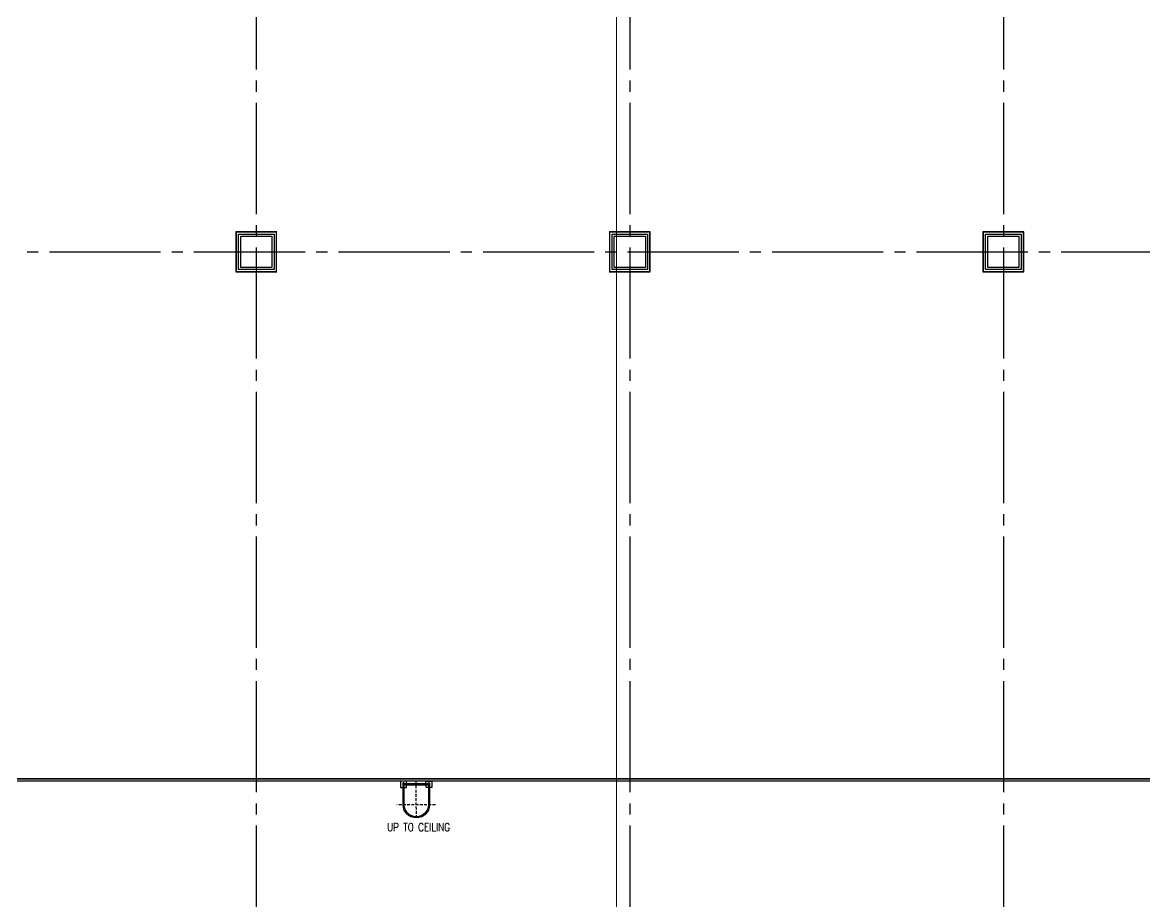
# Model space of a CAD drawing. Extents: x -960 to 27370, y -1283 to 11880.
# Drawn here: x 7994 to 10518, y 39 to 2016 of the extents above; entities that cross this region are included whole.
import ezdxf
from ezdxf.enums import TextEntityAlignment as Align

# ---------------------------------------------------------------- set-up
doc = ezdxf.new("R2010")
doc.units = 0
doc.header["$LTSCALE"] = 100
doc.linetypes.add('188K-SM-03-F10-ARCH-PA-Y2257103$0$18P6-SM-03-C40-ARCH-PA-Y2211058$0$DASHED', pattern=[19.05, 12.7, -6.35])
doc.linetypes.add('X-S-FAB-L10$0$COL-CEN-LIN', pattern=[3.25, 2.5, -0.25, 0.25, -0.25])
for name, color, linetype in [('188K-SM-03-F10-ARCH-PA-Y2257103$0$K-0-TXT-高度', 53, 'Continuous'), ('188K-SM-03-F10-ARCH-PA-Y2257103$0$K-AREA', 53, 'Continuous'), ('188K-SM-03-F10-ARCH-PA-Y2257103$0$K-AREA-細區', 53, 'Continuous'), ('188K-SM-03-F10-ARCH-PA-Y2257103$0$K-P-LAD-420', 53, 'Continuous'), ('188K-SM-03-F10-ARCH-PA-Y2257103$0$K-P1S-4.2-單抗', 53, 'Continuous'), ('X-S-FAB-L10$0$0-DIM-TXT', 8, 'Continuous'), ('X-S-FAB-L10$0$BLOCK', 8, 'Continuous'), ('X-S-FAB-L10$0$CCL', 8, 'X-S-FAB-L10$0$COL-CEN-LIN'), ('X-S-FAB-L10$0$COL-S', 8, 'Continuous'), ('X-S-FAB-L10$0$S-FNDN', 8, 'Continuous')]:
    doc.layers.add(name, color=color, linetype=linetype)
doc.styles.add('188K-SM-03-F10-ARCH-PA-Y2257103$0$18P2-XFDP10$0$AA-TXT', font='simplex.shx', dxfattribs={"width": 0.8, "bigfont": 'chineset.shx'})
doc.styles.add('X-S-FAB-L10$0$CHINA', font='simplex.shx', dxfattribs={"width": 0.75, "bigfont": 'chineset.shx'})
doc.styles.add('X-S-FAB-L10$0$Standard', font='', dxfattribs={"width": 0.8})
doc.styles.add('X-S-FAB-L10$0$TG_NOTE_TEXT', font='simplex.shx', dxfattribs={"width": 0.75, "bigfont": 'chineset.shx'})
doc.styles.get('X-S-FAB-L10$0$Standard').set_extended_font_data('Microsoft JhengHei')

# ---------------------------------------------------------------- blocks, each defined once
blk = doc.blocks.new('X-S-FAB-L10$0$FAB2-L05')
at = {"layer": 'X-S-FAB-L10$0$CCL'}
for p, q in [((-17640, 11005), (-17640, 0)), ((-16800, 11005), (-16800, 0)), ((-15960, 11005), (-15960, 0)), ((-26880, 2220), (1210, 2220))]:
    blk.add_line(p, q, dxfattribs=at)
at = {"layer": 'X-S-FAB-L10$0$COL-S'}
for points in [[(-17675, 2255), (-17605, 2255), (-17605, 2185), (-17675, 2185)], [(-16835, 2255), (-16765, 2255), (-16765, 2185), (-16835, 2185)], [(-15995, 2255), (-15925, 2255), (-15925, 2185), (-15995, 2185)]]:
    blk.add_lwpolyline(points, close=True, dxfattribs=at)
blk = doc.blocks.new('X-S-FAB-L10')
at = {"layer": 'X-S-FAB-L10$0$COL-S'}
for p, q in [((8485, 1535), (8555, 1535)), ((8485, 1465), (8485, 1535)), ((8555, 1535), (8555, 1465)), ((9325, 1535), (9395, 1535)), ((9325, 1465), (9325, 1535)), ((9395, 1535), (9395, 1465)), ((10165, 1535), (10235, 1535)), ((10165, 1465), (10165, 1535)), ((10235, 1535), (10235, 1465)), ((8555, 1465), (8485, 1465)), ((9395, 1465), (9325, 1465)), ((10235, 1465), (10165, 1465))]:
    blk.add_line(p, q, dxfattribs=at)
at = {"layer": 'X-S-FAB-L10$0$S-FNDN', "lineweight": 0, "flags": 128}
for points in [[(11935, 9055), (4350, 9055), (4350, 7470), (9330, 7470), (9330, -55), (11935, -55), (11935, 4530), (11070, 4530), (11070, 5003), (11935, 5003)], [(4350, 7470), (1830, 7470), (1830, 1500), (1812.5, 1500), (1812.5, -55), (9330, -55), (9330, 7470)]]:
    blk.add_lwpolyline(points, close=True, dxfattribs=at)
at = {"layer": 'X-S-FAB-L10$0$BLOCK'}
blk.add_blockref('X-S-FAB-L10$0$FAB2-L05', (26160, -720), dxfattribs=at)
at = {"style": 'X-S-FAB-L10$0$TG_NOTE_TEXT', "width": 0.5, "flags": 1}
for p in [(7463.301, 9020), (18268.251, 8649), (11197.77, 4800.167), (16485.801, 4800.167), (25420.27, 2635), (13360, 320.001, 0), (7463.301, -33.333)]:
    blk.add_attdef('WH', text='', height=20, dxfattribs=at).set_placement(p, align=Align.BOTTOM_LEFT)
at = {"width": 0.5}
for style, p in [('X-S-FAB-L10$0$TG_NOTE_TEXT', (7585, 9020)), ('X-S-FAB-L10$0$TG_NOTE_TEXT', (18389.95, 8649)), ('X-S-FAB-L10$0$TG_NOTE_TEXT', (11117.5, 4813.5)), ('X-S-FAB-L10$0$TG_NOTE_TEXT', (16607.5, 4813.5)), ('X-S-FAB-L10$0$TG_NOTE_TEXT', (25350, 2635)), ('X-S-FAB-L10$0$Standard', (13129.375, 325.001, 0)), ('X-S-FAB-L10$0$TG_NOTE_TEXT', (7585, -20))]:
    blk.add_attdef('DESC', text='', height=10, dxfattribs=dict(at, style=style)).set_placement(p, align=Align.BOTTOM_LEFT)
for tag, style, p in [('TYPE', 'X-S-FAB-L10$0$TG_NOTE_TEXT', (7619.286, 9020)), ('NO', 'X-S-FAB-L10$0$TG_NOTE_TEXT', (7650.095, 9020)), ('TYPE', 'X-S-FAB-L10$0$TG_NOTE_TEXT', (18424.236, 8649)), ('NO', 'X-S-FAB-L10$0$TG_NOTE_TEXT', (18455.045, 8649)), ('NO', 'X-S-FAB-L10$0$TG_NOTE_TEXT', (11088.595, 4813.5)), ('TYPE', 'X-S-FAB-L10$0$TG_NOTE_TEXT', (11151.786, 4813.5)), ('TYPE', 'X-S-FAB-L10$0$TG_NOTE_TEXT', (16641.786, 4813.5)), ('NO', 'X-S-FAB-L10$0$TG_NOTE_TEXT', (16672.595, 4813.5)), ('NO', 'X-S-FAB-L10$0$TG_NOTE_TEXT', (25313, 2635)), ('TYPE', 'X-S-FAB-L10$0$TG_NOTE_TEXT', (25350, 2635)), ('NO', 'X-S-FAB-L10$0$Standard', (13100, 320.001, 0)), ('TYPE', 'X-S-FAB-L10$0$Standard', (13129.375, 320.001, 0)), ('TYPE', 'X-S-FAB-L10$0$TG_NOTE_TEXT', (7619.286, -20)), ('NO', 'X-S-FAB-L10$0$TG_NOTE_TEXT', (7650.095, -20))]:
    blk.add_attdef(tag, text='', height=10, dxfattribs=dict(at, style=style)).set_placement(p, align=Align.BOTTOM_RIGHT)
at = {"style": 'X-S-FAB-L10$0$TG_NOTE_TEXT', "width": 0.5, "flags": 1}
for rotation, p in [(180, (43, 7480)), (180, (943, 7480)), (90, (24310, 3717.77)), (270, (17080, 1711.699))]:
    blk.add_attdef('WH', text='', height=20, rotation=rotation, dxfattribs=at).set_placement(p, align=Align.BOTTOM_LEFT)
at = {"width": 0.5}
for rotation, style, p in [(180, 'X-S-FAB-L10$0$Standard', (317.625, 7480)), (180, 'X-S-FAB-L10$0$Standard', (1217.625, 7480)), (90, 'X-S-FAB-L10$0$TG_NOTE_TEXT', (24310, 3647.5)), (270, 'X-S-FAB-L10$0$TG_NOTE_TEXT', (17080, 1605))]:
    blk.add_attdef('DESC', text='', height=10, rotation=rotation, dxfattribs=dict(at, style=style)).set_placement(p, align=Align.BOTTOM_LEFT)
for tag, rotation, style, p in [('TYPE', 180, 'X-S-FAB-L10$0$Standard', (317.625, 7480)), ('NO', 180, 'X-S-FAB-L10$0$Standard', (347, 7480)), ('TYPE', 180, 'X-S-FAB-L10$0$Standard', (1217.625, 7480)), ('NO', 180, 'X-S-FAB-L10$0$Standard', (1247, 7480)), ('TYPE', 90, 'X-S-FAB-L10$0$TG_NOTE_TEXT', (24310, 3647.5)), ('NO', 90, 'X-S-FAB-L10$0$TG_NOTE_TEXT', (24310, 3610.5)), ('TYPE', 270, 'X-S-FAB-L10$0$TG_NOTE_TEXT', (17080, 1605)), ('NO', 270, 'X-S-FAB-L10$0$TG_NOTE_TEXT', (17080, 1573))]:
    blk.add_attdef(tag, text='', height=10, rotation=rotation, dxfattribs=dict(at, style=style)).set_placement(p, align=Align.BOTTOM_RIGHT)
at = {"layer": 'X-S-FAB-L10$0$0-DIM-TXT', "style": 'X-S-FAB-L10$0$CHINA', "width": 0.75}
for p in [(667.414, 7855.1, -2689.4), (22627.353, 6728.814), (25644.722, 6728.814), (24778.787, 5569.051), (1118.252, 4980), (417.801, 4594.623), (23874.84, 4355), (22927.43, 4330.122), (23749.869, 3901.367), (417.801, 3765.236), (1118.252, 3730), (417.801, 3115.79), (536.882, 2227.832), (16908.994, 1782.652), (888.445, 880.466), (16977.43, 750), (18878.841, 750), (25641.221, 553.233), (21364.03, 526.894)]:
    blk.add_attdef('HIG', text='', height=80, dxfattribs=at).set_placement(p, align=Align.MIDDLE_LEFT)
blk = doc.blocks.new('188K-SM-03-F10-ARCH-PA-Y2257103$0$LAD-1')
for points in [[(-33.8, -29.7), (-77.4, -29.7, -0.976777), (-77.4, 29.8), (-33.8, 29.8)], [(-33.8, -27.2), (-77.4, -27.2, -0.974646), (-77.4, 27.3), (-33.8, 27.3)]]:
    blk.add_lwpolyline(points, format="xyb")
at = {"linetype": '188K-SM-03-F10-ARCH-PA-Y2257103$0$18P6-SM-03-C40-ARCH-PA-Y2211058$0$DASHED', "ltscale": 0.005}
for points in [[(-77.4, -42.9), (-77.4, 43.5)], [(-106.5, 0), (-23.9, 0)]]:
    blk.add_lwpolyline(points, dxfattribs=at)
for points in [[(-23.8, 22.2), (-23.8, 35.2), (-37.8, 35.2), (-37.8, 22.2)], [(-27.8, 27), (-27.8, 30), (-33.8, 30), (-33.8, 27)], [(-28.9, 27), (-28.9, -27), (-32.7, -27), (-32.7, 27)], [(-23.9, -21.8), (-23.9, -34.8), (-37.9, -34.8), (-37.9, -21.8)], [(-27.8, -27), (-27.8, -30), (-33.8, -30), (-33.8, -27)]]:
    blk.add_lwpolyline(points, close=True)
for centre in [(-64.6, 28.5), (-105.2, 0), (-93.7, 23.2), (-93.7, -22.5), (-64.6, -28.5)]:
    blk.add_circle(centre, 0.5)
blk = doc.blocks.new('188K-SM-03-F10-ARCH-PA-Y2257103')
at = {"layer": '188K-SM-03-F10-ARCH-PA-Y2257103$0$K-AREA', "const_width": 3, "elevation": 0}
blk.add_lwpolyline([(16745, 315), (14880, 315), (14880, 45), (14160, 45), (14160, 315), (1855, 315), (1855, 8313), (1775, 8313), (1775, 8630)], dxfattribs=at)
at = {"layer": '188K-SM-03-F10-ARCH-PA-Y2257103$0$K-AREA', "color": 1, "const_width": 3}
for points in [[(8475, 1545), (8565, 1545), (8565, 1455), (8475, 1455)], [(9315, 1545), (9405, 1545), (9405, 1455), (9315, 1455)], [(10155, 1545), (10245, 1545), (10245, 1455), (10155, 1455)]]:
    blk.add_lwpolyline(points, close=True, dxfattribs=at)
at = {"layer": '188K-SM-03-F10-ARCH-PA-Y2257103$0$K-AREA-細區', "const_width": 1}
for points in [[(8475, 1545), (8565, 1545), (8565, 1455), (8475, 1455)], [(9315, 1545), (9405, 1545), (9405, 1455), (9315, 1455)], [(10155, 1545), (10245, 1545), (10245, 1455), (10155, 1455)]]:
    blk.add_lwpolyline(points, close=True, dxfattribs=at)
at = {"layer": '188K-SM-03-F10-ARCH-PA-Y2257103$0$K-P1S-4.2-單抗'}
for p, q in [((13115, 315, 0), (7525, 315, 0)), ((13115, 310, 0), (7525, 310, 0))]:
    blk.add_line(p, q, dxfattribs=at)
for points in [[(8475, 1545), (8565, 1545), (8565, 1455), (8475, 1455)], [(8480, 1540), (8560, 1540), (8560, 1460), (8480, 1460)], [(9315, 1545), (9405, 1545), (9405, 1455), (9315, 1455)], [(9320, 1540), (9400, 1540), (9400, 1460), (9320, 1460)], [(10155, 1545), (10245, 1545), (10245, 1455), (10155, 1455)], [(10160, 1540), (10240, 1540), (10240, 1460), (10160, 1460)]]:
    blk.add_lwpolyline(points, close=True, dxfattribs=at)
at = {"layer": '188K-SM-03-F10-ARCH-PA-Y2257103$0$K-P-LAD-420', "rotation": 90.07229666140849}
blk.add_blockref('188K-SM-03-F10-ARCH-PA-Y2257103$0$LAD-1', (8879.9, 333.8, 0), dxfattribs=at)
at = {"layer": '188K-SM-03-F10-ARCH-PA-Y2257103$0$K-0-TXT-高度', "style": '188K-SM-03-F10-ARCH-PA-Y2257103$0$18P2-XFDP10$0$AA-TXT', "width": 0.8}
blk.add_text('UP TO CEILING', height=18, rotation=360, dxfattribs=at).set_placement((8885, 206.5, 0), align=Align.MIDDLE)

msp = doc.modelspace()

# ---------------------------------------------------------------- block references
for name in ['X-S-FAB-L10', '188K-SM-03-F10-ARCH-PA-Y2257103']:
    msp.add_blockref(name, (0, 0))

doc.saveas('drawing.dxf')
